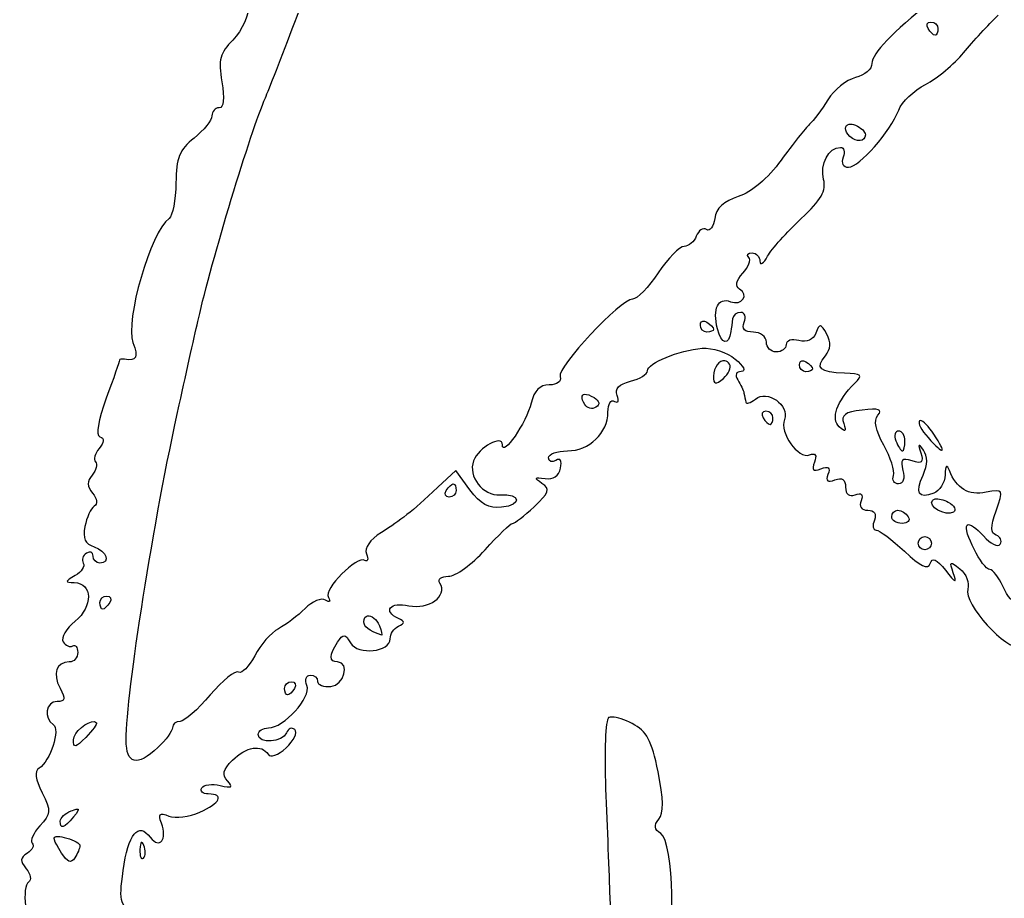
# Model space of a CAD drawing. Extents: x 1 to 209, y 3 to 284.
# Drawn here: x 99.26 to 121.76, y 194.49 to 214.58 of the extents above; entities that cross this region are included whole.
import ezdxf

# ---------------------------------------------------------------- set-up
doc = ezdxf.new("R2010")
doc.units = 0
doc.layers.add('Layer_1', color=7, linetype='CONTINUOUS')

msp = doc.modelspace()

# ---------------------------------------------------------------- linework, layer by layer
at = {"layer": 'Layer_1', "color": 7}
for points in [[(120.085005, 214.521659), (120.085005, 214.521659)], [(118.216937, 212.185607), (118.216937, 212.185607)], [(114.906888, 207.682178), (114.906888, 207.682178)], [(114.857279, 207.062063), (114.857279, 207.062063)], [(115.374318, 206.77543), (115.374318, 206.77543)], [(117.169627, 206.777083), (117.169627, 206.777083)], [(112.17341, 206.010342), (112.17341, 206.010342)], [(116.314141, 205.622286), (116.314141, 205.622286)], [(119.844123, 205.409519), (119.844123, 205.409519)], [(119.344722, 205.16974), (119.344722, 205.16974)], [(109.549077, 203.825877), (109.222757, 204.2674), (108.813755, 203.885409)], [(109.167634, 203.96313), (109.167634, 203.96313)], [(120.18312, 203.618068), (120.18312, 203.618068)], [(119.330941, 203.359547), (119.330941, 203.359547)], [(119.943341, 202.75652), (119.943341, 202.75652)], [(101.248326, 201.398876), (101.248326, 201.398876)], [(107.209717, 200.943019), (107.209717, 200.943019)], [(105.471736, 199.437652), (105.471736, 199.437652)], [(100.962796, 198.525941), (100.962796, 198.525941)], [(112.800144, 198.631224), (112.800144, 198.631224)], [(102.418004, 197.935592), (102.417451, 197.935592)], [(100.591826, 196.523927), (100.591826, 196.523927)], [(100.133215, 195.902708), (100.133215, 195.902708)], [(102.036011, 195.760494), (102.036011, 195.760494)]]:
    msp.add_lwpolyline(points, dxfattribs=at)
for points in [[(105.543945, 214.517248), (106.101391, 215.996857), (107.228112, 218.208269), (108.158909, 219.649614)], [(104.534118, 215.058542), (104.501098, 214.69419), (104.345272, 214.329192), (104.128976, 214.111003)], [(120.07784, 214.982474), (119.213588, 214.299618), (118.736731, 213.798544), (118.736731, 213.572464)], [(104.872014, 212.786983), (104.945505, 212.952901), (105.247866, 213.731349), (105.543945, 214.517248)], [(120.018858, 214.370625), (119.967587, 214.453584), (119.997155, 214.521659), (120.085005, 214.521659)], [(120.085005, 214.521659), (120.172861, 214.521659), (120.244856, 214.453584), (120.244856, 214.370625)], [(120.831901, 213.820512), (121.046421, 214.081454), (121.399921, 214.46638), (121.617382, 214.675448)], [(120.178158, 214.219591), (120.141579, 214.219591), (120.070129, 214.287666), (120.018858, 214.370625)], [(120.244856, 214.370625), (120.244856, 214.287666), (120.214746, 214.219591), (120.178158, 214.219591)], [(104.128976, 214.111003), (103.832982, 213.812347), (103.793169, 213.6617), (103.878174, 213.158503)], [(119.959879, 213.096767), (120.224976, 213.233854), (120.617384, 213.559569), (120.831901, 213.820512)], [(118.736731, 213.572464), (118.736731, 213.448828), (118.567705, 213.305103), (118.361353, 213.253313)], [(103.878174, 213.158503), (103.94444, 212.766384), (103.922424, 212.560435), (103.814784, 212.560435)], [(118.361353, 213.253313), (118.155006, 213.201522), (117.871186, 212.973566), (117.730764, 212.746744)], [(119.34803, 212.506965), (119.419266, 212.694327), (119.694782, 212.959678), (119.959879, 213.096767)], [(103.342392, 207.733992), (103.632883, 209.036995), (104.543592, 212.045362), (104.872014, 212.786983)], [(117.730764, 212.746744), (117.590339, 212.519925), (117.401278, 212.266362), (117.310738, 212.183403)], [(103.814784, 212.560435), (103.724558, 212.560435), (103.651073, 212.478015), (103.651073, 212.377431)], [(118.199848, 211.202791), (118.444518, 211.202791), (119.162113, 212.017964), (119.34803, 212.506965)], [(103.651073, 212.377431), (103.651073, 212.276849), (103.467428, 212.048574), (103.243174, 211.869761)], [(117.310738, 212.183403), (117.220198, 212.100444), (116.927238, 211.730732), (116.659203, 211.361541)], [(118.233472, 211.906692), (118.096061, 212.044104), (118.106314, 212.169052), (118.216937, 212.185607)], [(118.216937, 212.185607), (118.253812, 212.191138), (118.302222, 212.18447), (118.359702, 212.162456)], [(118.359702, 212.162456), (118.484139, 212.114704), (118.5857, 212.01495), (118.5857, 211.940869)], [(103.243174, 211.869761), (102.907442, 211.602045), (102.834587, 211.420471), (102.82866, 210.840643)], [(118.5857, 211.940869), (118.5857, 211.782729), (118.377623, 211.762539), (118.233472, 211.906692)], [(117.630442, 210.92553), (117.540964, 211.267696), (117.746261, 211.65534), (118.016844, 211.65534)], [(118.016844, 211.65534), (118.098508, 211.65534), (118.126332, 211.553776), (118.07858, 211.429342)], [(116.659203, 211.361541), (116.361252, 210.951156), (115.981373, 210.628762), (115.681895, 210.531963)], [(118.07858, 211.429342), (118.027258, 211.295599), (118.076887, 211.202791), (118.199848, 211.202791)], [(117.120018, 210.028701), (117.580847, 210.459827), (117.698306, 210.666021), (117.630442, 210.92553)], [(102.82866, 210.840643), (102.824794, 210.453366), (102.753547, 210.087928), (102.67046, 210.028701)], [(115.681895, 210.531963), (115.349085, 210.424388), (115.176306, 210.264103), (115.143359, 210.032009)], [(102.67046, 210.028701), (102.253167, 209.731261), (101.658773, 207.685083), (101.846394, 207.191597)], [(115.143359, 210.032009), (115.116689, 209.844119), (115.031359, 209.729379), (114.953742, 209.777348)], [(116.351623, 209.166602), (116.445126, 209.332521), (116.790769, 209.720672), (117.120018, 210.028701)], [(114.953742, 209.777348), (114.876128, 209.825318), (114.772, 209.758778), (114.72223, 209.629072)], [(114.72223, 209.629072), (114.67246, 209.499373), (114.546197, 209.393151), (114.441661, 209.393151)], [(114.441661, 209.393151), (114.337126, 209.393151), (114.07201, 209.121407), (113.852412, 208.78957)], [(115.785525, 208.779097), (115.915544, 208.922771), (115.976609, 209.085757), (115.921124, 209.141245)], [(115.921124, 209.141245), (115.865636, 209.196732), (115.899308, 209.242119), (115.996091, 209.242119)], [(115.996091, 209.242119), (116.092879, 209.242119), (116.174348, 209.157303), (116.176888, 209.053603)], [(116.176888, 209.053603), (116.179428, 208.949904), (116.258117, 209.000684), (116.351623, 209.166602)], [(113.852412, 208.78957), (113.632815, 208.457734), (113.36896, 208.186541), (113.265921, 208.186541)], [(115.712215, 208.41695), (115.602187, 208.484951), (115.626063, 208.602895), (115.785525, 208.779097)], [(115.503853, 208.127562), (115.758372, 208.029893), (115.937007, 208.278023), (115.712215, 208.41695)], [(113.265921, 208.186541), (112.989004, 208.186541), (111.537228, 206.631287), (111.610069, 206.412729)], [(115.205645, 207.507443), (115.089237, 207.971253), (115.217132, 208.237583), (115.503853, 208.127562)], [(102.904174, 205.77277), (103.080196, 206.560887), (103.27765, 207.443636), (103.342392, 207.733992)], [(115.550157, 207.733992), (115.539799, 207.651035), (115.523033, 207.520651), (115.512675, 207.444604)], [(115.735916, 207.884475), (115.644081, 207.884475), (115.560515, 207.816954), (115.550157, 207.733992)], [(115.815841, 207.658477), (115.863593, 207.782918), (115.827751, 207.884475), (115.735916, 207.884475)], [(114.814835, 207.59178), (114.814835, 207.65767), (114.8528, 207.691272), (114.906888, 207.682178)], [(114.965869, 207.431926), (114.882905, 207.431926), (114.814835, 207.503927), (114.814835, 207.59178)], [(114.906888, 207.682178), (114.924922, 207.679159), (114.945126, 207.67129), (114.965869, 207.658477)], [(114.965869, 207.658477), (115.048826, 207.607206), (115.11635, 207.535208), (115.11635, 207.498624)], [(115.11635, 207.498624), (115.11635, 207.462039), (115.048823, 207.431926), (114.965869, 207.431926)], [(115.512675, 207.444604), (115.467477, 207.113168), (115.295773, 207.148341), (115.205645, 207.507443)], [(116.026407, 207.431926), (115.824449, 207.431926), (115.756786, 207.504582), (115.815841, 207.658477)], [(117.702652, 207.386728), (117.564871, 207.632163), (117.540648, 207.634254), (117.454604, 207.41098)], [(116.32296, 207.205928), (116.32296, 207.33042), (116.189797, 207.431926), (116.026407, 207.431926)], [(117.067652, 207.240103), (116.90709, 207.282092), (116.775507, 207.240667), (116.775507, 207.14805)], [(117.454604, 207.41098), (117.394846, 207.255916), (117.250695, 207.192238), (117.067652, 207.240103)], [(117.671232, 206.89284), (117.800941, 207.049129), (117.810091, 207.195337), (117.702652, 207.386728)], [(101.846394, 207.191597), (101.975031, 206.853312), (101.931089, 206.7667), (101.652366, 206.810707)], [(113.608225, 206.547227), (113.608225, 206.726114), (114.319682, 207.019289), (114.857279, 207.062063)], [(114.857279, 207.062063), (115.088052, 207.080436), (115.427314, 206.969804), (115.61134, 206.816219)], [(116.549509, 206.97938), (116.425068, 206.97938), (116.32296, 207.081488), (116.32296, 207.205928)], [(116.775507, 207.14805), (116.775507, 207.055414), (116.673946, 206.97938), (116.549509, 206.97938)], [(101.652366, 206.810707), (101.590165, 206.820529), (101.539367, 206.810998), (101.539367, 206.78921)], [(115.61134, 206.816219), (115.807905, 206.652172), (115.864589, 206.535278), (115.748593, 206.532343)], [(118.105592, 206.494861), (117.539722, 206.510948), (117.434577, 206.607685), (117.671232, 206.89284)], [(101.539367, 206.78921), (101.539367, 206.76731), (101.403063, 206.377124), (101.236749, 205.922148)], [(115.374318, 206.77543), (115.254927, 206.791686), (115.11635, 206.635501), (115.11635, 206.424306)], [(115.341245, 206.374697), (115.464779, 206.477217), (115.527554, 206.622795), (115.481255, 206.697708)], [(115.481255, 206.697708), (115.451506, 206.745841), (115.414115, 206.770016), (115.374318, 206.77543)], [(117.077575, 206.686685), (117.077575, 206.752572), (117.115539, 206.786177), (117.169627, 206.777083)], [(117.228056, 206.527382), (117.145096, 206.527382), (117.077575, 206.598829), (117.077575, 206.686685)], [(117.169627, 206.777083), (117.187661, 206.774064), (117.207315, 206.766195), (117.228056, 206.753382)], [(117.228056, 206.753382), (117.311015, 206.702111), (117.37909, 206.630113), (117.37909, 206.593529)], [(117.37909, 206.593529), (117.37909, 206.556947), (117.311015, 206.527382), (117.228056, 206.527382)], [(111.610069, 206.412729), (111.64642, 206.303718), (111.541995, 206.225316), (111.360921, 206.225316)], [(113.217412, 206.310756), (113.432353, 206.364703), (113.608225, 206.471208), (113.608225, 206.547227)], [(115.11635, 206.424306), (115.11635, 206.232567), (115.158633, 206.223143), (115.341245, 206.374697)], [(115.748593, 206.532343), (115.627723, 206.529267), (115.597582, 206.453739), (115.670872, 206.338315)], [(118.346471, 206.266659), (118.53311, 206.453298), (118.500844, 206.483629), (118.105592, 206.494861)], [(111.360921, 206.225316), (111.146376, 206.225316), (111.018433, 206.096634), (110.948611, 205.810802)], [(112.913693, 205.984987), (112.853806, 206.140991), (112.949753, 206.243573), (113.217412, 206.310756)], [(115.670872, 206.338315), (115.736717, 206.234616), (115.800327, 206.099019), (115.811983, 206.0368)], [(117.990386, 205.266754), (117.788713, 205.45262), (117.930526, 205.850711), (118.346471, 206.266659)], [(101.236749, 205.922148), (101.046277, 205.400962), (100.992903, 205.075001), (101.09233, 205.041857)], [(112.170656, 205.780486), (112.084067, 205.920584), (112.094143, 206.003916), (112.17341, 206.010342)], [(112.17341, 206.010342), (112.220931, 206.014208), (112.293202, 205.990361), (112.383976, 205.934275)], [(112.383976, 205.934275), (112.513658, 205.854129), (112.52942, 205.776419), (112.428074, 205.713789)], [(112.851957, 205.849388), (112.936539, 205.797095), (112.96328, 205.855738), (112.913693, 205.984987)], [(115.811983, 206.0368), (115.823611, 205.974579), (115.841314, 205.881731), (115.851672, 205.830095)], [(116.071605, 205.902855), (116.339671, 206.125328), (116.860594, 205.758594), (116.736371, 205.434874)], [(101.692052, 198.110327), (101.692052, 199.175958), (102.325929, 203.183627), (102.904174, 205.77277)], [(110.948611, 205.810802), (110.839024, 205.361939), (110.28991, 204.563321), (110.28991, 204.852791)], [(112.428074, 205.713789), (112.341996, 205.660584), (112.226169, 205.690646), (112.170656, 205.780486)], [(112.70313, 205.605201), (112.70313, 205.790223), (112.769972, 205.900072), (112.851957, 205.849388)], [(115.851672, 205.830095), (115.862029, 205.778457), (115.961101, 205.811158), (116.071605, 205.902855)], [(118.873984, 205.530784), (118.985978, 205.665735), (118.895828, 205.695591), (118.51349, 205.650952)], [(111.774882, 204.717191), (112.275911, 204.717191), (112.70313, 205.125939), (112.70313, 205.605201)], [(116.314141, 205.622286), (116.226288, 205.622286), (116.196722, 205.554214), (116.247994, 205.471255)], [(116.247994, 205.471255), (116.299268, 205.388296), (116.370715, 205.320221), (116.407297, 205.320221)], [(116.473992, 205.471255), (116.473992, 205.554214), (116.401997, 205.622286), (116.314141, 205.622286)], [(116.407297, 205.320221), (116.443881, 205.320221), (116.473992, 205.388296), (116.473992, 205.471255)], [(118.51349, 205.650952), (118.117603, 205.604732), (118.023146, 205.535898), (118.090707, 205.342822)], [(119.00793, 204.845625), (118.81489, 205.190224), (118.772127, 205.408052), (118.873984, 205.530784)], [(116.736371, 205.434874), (116.620143, 205.131993), (117.05104, 204.524168), (117.311289, 204.624035)], [(118.090707, 205.342822), (118.157772, 205.151176), (118.134497, 205.13394), (117.990386, 205.266754)], [(119.823176, 205.40125), (119.779615, 205.357692), (119.867144, 205.186236), (120.017757, 205.01981)], [(119.844123, 205.409519), (119.835628, 205.409482), (119.828623, 205.406697), (119.823176, 205.40125)], [(120.152253, 205.098632), (120.031863, 205.282372), (119.903556, 205.409767), (119.844123, 205.409519)], [(101.09233, 205.041857), (101.197063, 205.006923), (101.189996, 204.916886), (101.071384, 204.773966)], [(110.28991, 204.852791), (110.28991, 205.098138), (109.750671, 204.80034), (109.631206, 204.488989)], [(119.344722, 205.16974), (119.264359, 205.16974), (119.237441, 205.067627), (119.28519, 204.943189)], [(119.490795, 204.943189), (119.490795, 205.067627), (119.425079, 205.16974), (119.344722, 205.16974)], [(120.017757, 205.01981), (120.393166, 204.604988), (120.452868, 204.639837), (120.152253, 205.098632)], [(119.227312, 204.151646), (119.262226, 204.255346), (119.163623, 204.567687), (119.00793, 204.845625)], [(119.28519, 204.943189), (119.332945, 204.818749), (119.398658, 204.717191), (119.431263, 204.717191)], [(119.431263, 204.717191), (119.463871, 204.717191), (119.490795, 204.818749), (119.490795, 204.943189)], [(119.914678, 204.730972), (119.796851, 204.89671), (119.783169, 204.883491), (119.852392, 204.669786)], [(101.071384, 204.773966), (100.973114, 204.655591), (100.935573, 204.516215), (100.988151, 204.463632)], [(111.345486, 204.557341), (111.345486, 204.645196), (111.538859, 204.717191), (111.774882, 204.717191)], [(111.618339, 204.320316), (111.654294, 204.496065), (111.613936, 204.563727), (111.510851, 204.500013)], [(117.311289, 204.624035), (117.448931, 204.676853), (117.484138, 204.622907), (117.42043, 204.457019)], [(119.652852, 204.487335), (119.41963, 204.561362), (119.380443, 204.519842), (119.445594, 204.270707)], [(119.852392, 204.669786), (119.922552, 204.453184), (119.880843, 204.414974), (119.652852, 204.487335)], [(119.904758, 204.164874), (120.013132, 204.402731), (120.016163, 204.588247), (119.914678, 204.730972)], [(100.988151, 204.463632), (101.040729, 204.411051), (101.00833, 204.276755), (100.915941, 204.165424)], [(109.631206, 204.488989), (109.495344, 204.134936), (109.845334, 203.6843), (110.234236, 203.712325)], [(111.510851, 204.500013), (111.419919, 204.443811), (111.345486, 204.469485), (111.345486, 204.557341)], [(117.42043, 204.457019), (117.350975, 204.276016), (117.39046, 204.23653), (117.571464, 204.305985)], [(117.571464, 204.305985), (117.744392, 204.372344), (117.791588, 204.335393), (117.731867, 204.179758)], [(120.507235, 204.2674), (120.446927, 204.421047), (120.415648, 204.389785), (120.407464, 204.167631)], [(100.915941, 204.165424), (100.792215, 204.016188), (100.794558, 203.907267), (100.924761, 203.75036)], [(111.195005, 203.97305), (111.008372, 204.099571), (111.020081, 204.118491), (111.264457, 204.082191)], [(111.264457, 204.082191), (111.454506, 204.053961), (111.581339, 204.139499), (111.618339, 204.320316)], [(117.731867, 204.179758), (117.672321, 204.024578), (117.718857, 203.987277), (117.890064, 204.052978)], [(117.890064, 204.052978), (118.055314, 204.116388), (118.133151, 204.063392), (118.133151, 203.887613)], [(119.344722, 203.96313), (119.245182, 203.96313), (119.192398, 204.047949), (119.227312, 204.151646)], [(119.445594, 204.270707), (119.493609, 204.087088), (119.452678, 203.96313), (119.344722, 203.96313)], [(120.147842, 203.749257), (119.798267, 203.615111), (119.717397, 203.753659), (119.904758, 204.164874)], [(120.407464, 204.167631), (120.400919, 203.989845), (120.284155, 203.801566), (120.147842, 203.749257)], [(121.34784, 203.769653), (120.943218, 203.692307), (120.669279, 203.854568), (120.507235, 204.2674)], [(108.813755, 203.885409), (108.19075, 203.304051), (107.988902, 203.142109), (107.525013, 202.850777)], [(109.007783, 203.812096), (109.059063, 203.895055), (109.131058, 203.96313), (109.167634, 203.96313)], [(109.167634, 203.96313), (109.204238, 203.96313), (109.233781, 203.895055), (109.233781, 203.812096)], [(111.012551, 203.438925), (111.359233, 203.762371), (111.38717, 203.842808), (111.195005, 203.97305)], [(118.133151, 203.887613), (118.133151, 203.723823), (118.213502, 203.659741), (118.351983, 203.712878)], [(100.924761, 203.75036), (101.028054, 203.625903), (101.043071, 203.501152), (100.961142, 203.450499)], [(109.073927, 203.661062), (108.985959, 203.661062), (108.956531, 203.729137), (109.007783, 203.812096)], [(109.233781, 203.812096), (109.233781, 203.729137), (109.161783, 203.661062), (109.073927, 203.661062)], [(110.271168, 203.426245), (109.980479, 203.395254), (109.788937, 203.501426), (109.549077, 203.825877)], [(110.234236, 203.712325), (110.716131, 203.747044), (110.750917, 203.477398), (110.271168, 203.426245)], [(118.351983, 203.712878), (118.498053, 203.768939), (118.542539, 203.724477), (118.486479, 203.578382)], [(121.575491, 203.347423), (121.746716, 203.838602), (121.743306, 203.845252), (121.34784, 203.769653)], [(100.961142, 203.450499), (100.884039, 203.40286), (100.789015, 203.194825), (100.749475, 202.98803)], [(110.52197, 203.058035), (110.567295, 203.058035), (110.788044, 203.229454), (111.012551, 203.438925)], [(118.486479, 203.578382), (118.435106, 203.444505), (118.494691, 203.359547), (118.64027, 203.359547)], [(120.596533, 203.3149), (120.42171, 203.206851), (119.991965, 203.458884), (120.124691, 203.59161)], [(120.124691, 203.59161), (120.138097, 203.605016), (120.158425, 203.61375), (120.18312, 203.618068)], [(120.18312, 203.618068), (120.257206, 203.631107), (120.373137, 203.604606), (120.479123, 203.545309)], [(120.479123, 203.545309), (120.620434, 203.466224), (120.673368, 203.362386), (120.596533, 203.3149)], [(118.64027, 203.359547), (118.789696, 203.359547), (118.845835, 203.275668), (118.791301, 203.133549)], [(119.18928, 203.208516), (119.18928, 203.291475), (119.252876, 203.35955), (119.330941, 203.359547)], [(119.330941, 203.359547), (119.409004, 203.359547), (119.515041, 203.291475), (119.566312, 203.208516)], [(121.578246, 202.789591), (121.44373, 202.834413), (121.443202, 202.967747), (121.575491, 203.347423)], [(100.749475, 202.98803), (100.69718, 202.714525), (100.753539, 202.588025), (100.957284, 202.523354)], [(109.894686, 202.454452), (110.194491, 202.786289), (110.476673, 203.058035), (110.52197, 203.058035)], [(118.791301, 203.133549), (118.743549, 203.009112), (118.76265, 202.907015), (118.833745, 202.906451)], [(119.424097, 203.058035), (119.294763, 203.058035), (119.18928, 203.125557), (119.18928, 203.208516)], [(119.566312, 203.208516), (119.617583, 203.125557), (119.553442, 203.058035), (119.424097, 203.058035)], [(121.431073, 202.001906), (121.266814, 202.001906), (120.803055, 202.911782), (120.911826, 203.02055)], [(120.911826, 203.02055), (120.958898, 203.067622), (121.127097, 202.95639), (121.286103, 202.773056)], [(107.525013, 202.850777), (107.258652, 202.683492), (107.130415, 202.49934), (107.183812, 202.360195)], [(118.833745, 202.906451), (118.904839, 202.906168), (119.19541, 202.687861), (119.479771, 202.421381)], [(121.286103, 202.773056), (121.445107, 202.589727), (121.615903, 202.5051), (121.66534, 202.58509)], [(121.66534, 202.58509), (121.714776, 202.66508), (121.675471, 202.757181), (121.578246, 202.789591)], [(119.79231, 202.605486), (119.79231, 202.688445), (119.860382, 202.75652), (119.943341, 202.75652)], [(119.943341, 202.454452), (119.860382, 202.454452), (119.79231, 202.522527), (119.79231, 202.605486)], [(119.943341, 202.75652), (120.0263, 202.75652), (120.093825, 202.688445), (120.093825, 202.605486)], [(120.093825, 202.605486), (120.093825, 202.522527), (120.0263, 202.454452), (119.943341, 202.454452)], [(100.782549, 202.377834), (100.698165, 202.325728), (100.665777, 202.223964), (100.71034, 202.151836)], [(100.935784, 202.312791), (100.935784, 202.400646), (100.866877, 202.429941), (100.782549, 202.377834)], [(101.086818, 202.152937), (101.003873, 202.152937), (100.935784, 202.224938), (100.935784, 202.312791)], [(100.957284, 202.523354), (101.250456, 202.430305), (101.347507, 202.152937), (101.086818, 202.152937)], [(107.147981, 202.212469), (106.961234, 202.32789), (106.197123, 201.553675), (106.312891, 201.366353)], [(107.183812, 202.360195), (107.230858, 202.237635), (107.214896, 202.171121), (107.147981, 202.212469)], [(109.056842, 201.851425), (109.218019, 201.851422), (109.594884, 202.122615), (109.894686, 202.454452)], [(119.479771, 202.421381), (119.847792, 202.076509), (120.016823, 201.995793), (120.065713, 202.142464)], [(100.71034, 202.151836), (100.754931, 202.079709), (100.670981, 201.950739), (100.524028, 201.865203)], [(120.065713, 202.142464), (120.115158, 202.2908), (120.213795, 202.247546), (120.417937, 201.987022)], [(120.59598, 201.926389), (120.501732, 202.195522), (120.518036, 202.205648), (120.748117, 202.018441)], [(100.524028, 201.865203), (100.290884, 201.72937), (100.288474, 201.708807), (100.503632, 201.704799)], [(120.417937, 201.987022), (120.652512, 201.687668), (120.683367, 201.676851), (120.59598, 201.926389)], [(120.748117, 202.018441), (120.889962, 201.903029), (120.970393, 201.695811), (120.92671, 201.558176)], [(121.725972, 201.624874), (121.631476, 201.832273), (121.498586, 202.001906), (121.431073, 202.001906)], [(100.503632, 201.704799), (100.925328, 201.696954), (100.93787, 201.155299), (100.524028, 200.822305)], [(108.153951, 201.17784), (108.608808, 201.077933), (109.045141, 201.396105), (108.86116, 201.693776)], [(108.86116, 201.693776), (108.806324, 201.782506), (108.891711, 201.851422), (109.056842, 201.851425)], [(122.050088, 201.637551), (122.245902, 201.122527), (121.95996, 201.11132), (121.725972, 201.624874)], [(120.92671, 201.558176), (120.821755, 201.227485), (121.820155, 200.127671), (122.120643, 200.242978)], [(101.089023, 201.247842), (101.089023, 201.330801), (101.16047, 201.398876), (101.248326, 201.398876)], [(101.15517, 201.096811), (101.118594, 201.096811), (101.089023, 201.164883), (101.089023, 201.247842)], [(101.31502, 201.247842), (101.263741, 201.164883), (101.191746, 201.096811), (101.15517, 201.096811)], [(101.248326, 201.398876), (101.336294, 201.398876), (101.366272, 201.330801), (101.31502, 201.247842)], [(106.246193, 201.30572), (106.153427, 201.363042), (105.944193, 201.276564), (105.78152, 201.113897)], [(106.312891, 201.366353), (106.372863, 201.269297), (106.345366, 201.244416), (106.246193, 201.30572)], [(107.914172, 200.88349), (107.548045, 201.054353), (107.725283, 201.271989), (108.153951, 201.17784)], [(105.78152, 201.113897), (105.618847, 200.951232), (105.345416, 200.743127), (105.174079, 200.651427)], [(100.524028, 200.822305), (100.317131, 200.655827), (100.194152, 200.444578), (100.250625, 200.35322)], [(107.122076, 200.807973), (107.122076, 200.891652), (107.158742, 200.934694), (107.209717, 200.943019)], [(107.532178, 200.505355), (107.22783, 200.615263), (107.122076, 200.69349), (107.122076, 200.807973)], [(107.209717, 200.943019), (107.29468, 200.956905), (107.419038, 200.87385), (107.478158, 200.719779)], [(107.914172, 200.707652), (108.06502, 200.778041), (108.06502, 200.813101), (107.914172, 200.88349)], [(105.174079, 200.651427), (105.002742, 200.559728), (104.757212, 200.280994), (104.628377, 200.031862)], [(106.524007, 200.342747), (106.657188, 200.541956), (106.692429, 200.539749), (106.819457, 200.325108)], [(107.478158, 200.719779), (107.525797, 200.595339), (107.550241, 200.498807), (107.532178, 200.505355)], [(107.725656, 200.423225), (107.725656, 200.531082), (107.810483, 200.659259), (107.914172, 200.707652)], [(100.250625, 200.35322), (100.307069, 200.261856), (100.40552, 200.219227), (100.468907, 200.25841)], [(100.468907, 200.25841), (100.532322, 200.297594), (100.58411, 200.230922), (100.58411, 200.110134)], [(106.519046, 199.890201), (106.328405, 199.890201), (106.330087, 200.052758), (106.524007, 200.342747)], [(106.819457, 200.325108), (106.989553, 200.037696), (107.725656, 200.117426), (107.725656, 200.423225)], [(100.58411, 200.110134), (100.58411, 199.989345), (100.497428, 199.890201), (100.391736, 199.890201)], [(100.391736, 199.890201), (100.093766, 199.890201), (100.000463, 199.625527), (100.180069, 199.289925)], [(104.628377, 200.031862), (104.499543, 199.78273), (104.334843, 199.615562), (104.262369, 199.660342)], [(106.368012, 199.328511), (106.671203, 199.351343), (106.816113, 199.890201), (106.519046, 199.890201)], [(104.262369, 199.660342), (104.189894, 199.705125), (103.898127, 199.46967), (103.613591, 199.13724)], [(105.312436, 199.287171), (105.312436, 199.370133), (105.38388, 199.437652), (105.471736, 199.437652)], [(105.471736, 199.437652), (105.559677, 199.437652), (105.589713, 199.370133), (105.538434, 199.287171)], [(105.82231, 199.353868), (105.77278, 199.482915), (105.807631, 199.588686), (105.899481, 199.588686)], [(105.899481, 199.588686), (105.991313, 199.588686), (106.066497, 199.524825), (106.066497, 199.447022)], [(106.066497, 199.447022), (106.066497, 199.369218), (106.202093, 199.316008), (106.368012, 199.328511)], [(100.180069, 199.289925), (100.310823, 199.04562), (100.297307, 198.985103), (100.111718, 198.985103)], [(104.942019, 198.382076), (105.294035, 198.382076), (105.927042, 199.0809), (105.82231, 199.353868)], [(105.37858, 199.136137), (105.342004, 199.136137), (105.312436, 199.204212), (105.312436, 199.287171)], [(105.538434, 199.287171), (105.487182, 199.204212), (105.415156, 199.136137), (105.37858, 199.136137)], [(100.111718, 198.985103), (99.857266, 198.985106), (99.794263, 198.603617), (100.025177, 198.460898)], [(103.613591, 199.13724), (103.329026, 198.804816), (103.017543, 198.533107), (102.921813, 198.533107)], [(100.485442, 198.113081), (100.485442, 198.288539), (100.811564, 198.54756), (100.962796, 198.525941)], [(101.015713, 198.498933), (101.034621, 198.476242), (100.922887, 198.326797), (100.767665, 198.167101)], [(100.962796, 198.525941), (100.984386, 198.522865), (101.002708, 198.51454), (101.015713, 198.498933)], [(102.921813, 198.533107), (102.826083, 198.533107), (102.748182, 198.467866), (102.748182, 198.388138)], [(112.717461, 198.617443), (112.646285, 198.573507), (112.616262, 197.840711), (112.650214, 196.989154)], [(112.800144, 198.631224), (112.76385, 198.632635), (112.735233, 198.628394), (112.717461, 198.617443)], [(113.257101, 198.481844), (113.08781, 198.570552), (112.909017, 198.627112), (112.800144, 198.631224)], [(100.025177, 198.460898), (100.193241, 198.357034), (99.95279, 197.615253), (99.700512, 197.459342)], [(102.748182, 198.388138), (102.748182, 198.30841), (102.599586, 198.104742), (102.418004, 197.935592)], [(104.708853, 198.231042), (104.708853, 198.314001), (104.813806, 198.382076), (104.942019, 198.382076)], [(105.354326, 198.269077), (105.27457, 198.045799), (104.708853, 198.012421), (104.708853, 198.231042)], [(105.34661, 197.929527), (105.522801, 198.093726), (105.612032, 198.279841), (105.544496, 198.342937)], [(105.544496, 198.342937), (105.47696, 198.406034), (105.391354, 198.372776), (105.354326, 198.269077)], [(113.846901, 197.381618), (113.701584, 198.098615), (113.589503, 198.307676), (113.257101, 198.481844)], [(100.767665, 198.167101), (100.534267, 197.92697), (100.485442, 197.917481), (100.485442, 198.113081)], [(102.417451, 197.935592), (101.936375, 197.4874), (101.692052, 197.546238), (101.692052, 198.110327)], [(104.120707, 197.642896), (104.433184, 197.955367), (104.788956, 198.015359), (104.9343, 197.780147)], [(104.9343, 197.780147), (104.988177, 197.692988), (105.159525, 197.755255), (105.34661, 197.929527)], [(104.007708, 197.169951), (103.875572, 197.311993), (103.90238, 197.424552), (104.120707, 197.642896)], [(99.700512, 197.459342), (99.59101, 197.391651), (99.612413, 197.213447), (99.768313, 196.900959)], [(113.86454, 196.296276), (113.979884, 196.439091), (113.974973, 196.749637), (113.846901, 197.381618)], [(103.841793, 197.065221), (104.106094, 197.001512), (104.142836, 197.024705), (104.007708, 197.169951)], [(103.56894, 196.873398), (103.439711, 196.873398), (103.371427, 196.934928), (103.417909, 197.0101)], [(103.417909, 197.0101), (103.464363, 197.085262), (103.655244, 197.110199), (103.841793, 197.065221)], [(112.650214, 196.989154), (112.684165, 196.137593), (112.726676, 195.021904), (112.74502, 194.51034)], [(99.768313, 196.900959), (99.978568, 196.479525), (99.974781, 196.417702), (99.721458, 196.145795)], [(103.372158, 196.454475), (103.842566, 196.662693), (103.941784, 196.873398), (103.56894, 196.873398)], [(100.183927, 196.254383), (100.183927, 196.328466), (100.295247, 196.431435), (100.431425, 196.483688)], [(100.431425, 196.483688), (100.483176, 196.503557), (100.522442, 196.517275), (100.549936, 196.523377)], [(100.591826, 196.523927), (100.614082, 196.511275), (100.577862, 196.45723), (100.4882, 196.349192)], [(100.549936, 196.523377), (100.570555, 196.527955), (100.584409, 196.528147), (100.591826, 196.523927)], [(100.4882, 196.349192), (100.271001, 196.087457), (100.183927, 196.060414), (100.183927, 196.254383)], [(101.623151, 195.119982), (101.737705, 195.961495), (101.969937, 196.246243), (102.243269, 195.881211)], [(102.496276, 196.207531), (102.415193, 196.418896), (102.449898, 196.451854), (102.667153, 196.368485)], [(102.667153, 196.368485), (102.817577, 196.310768), (103.134866, 196.349435), (103.372158, 196.454475)], [(113.908637, 195.969406), (113.75889, 196.061966), (113.746712, 196.150545), (113.86454, 196.296276)], [(99.721458, 196.145795), (99.569877, 195.982964), (99.490784, 195.804842), (99.54562, 195.75002)], [(102.243269, 195.881211), (102.455811, 195.597375), (102.639532, 195.834286), (102.496276, 196.207531)], [(100.216451, 195.520165), (100.031347, 195.81658), (99.992615, 195.912259), (100.133215, 195.902708)], [(100.133215, 195.902708), (100.180084, 195.899519), (100.246445, 195.884364), (100.334408, 195.861368)], [(100.334408, 195.861368), (100.500327, 195.81798), (100.636541, 195.739725), (100.633719, 195.687184)], [(113.974784, 193.093714), (114.261437, 193.413757), (114.206889, 195.785084), (113.908637, 195.969406)], [(99.54562, 195.75002), (99.600427, 195.695196), (99.549317, 195.591742), (99.432621, 195.519614)], [(100.633719, 195.687184), (100.632308, 195.63464), (100.579569, 195.509209), (100.515759, 195.408819)], [(102.005694, 195.603951), (101.999147, 195.444947), (102.034947, 195.355942), (102.085069, 195.406062)], [(102.036011, 195.760494), (102.020178, 195.744633), (102.009369, 195.691809), (102.005694, 195.603951)], [(102.096646, 195.695453), (102.072573, 195.755611), (102.051852, 195.776355), (102.036011, 195.760494)], [(102.085069, 195.406062), (102.135164, 195.456182), (102.140227, 195.586569), (102.096646, 195.695453)], [(99.432621, 195.519614), (99.262808, 195.414622), (99.257677, 195.343683), (99.406716, 195.164079)], [(100.515759, 195.408819), (100.431995, 195.27701), (100.348869, 195.308139), (100.216451, 195.520165)], [(99.406716, 195.164079), (99.509106, 195.040706), (99.533335, 194.902823), (99.460183, 194.857603)], [(102.020026, 193.998259), (101.531301, 194.337637), (101.520619, 194.366827), (101.623151, 195.119982)], [(99.460183, 194.857603), (99.386974, 194.812394), (99.357121, 194.569095), (99.394035, 194.317412)], [(112.74502, 194.51034), (112.763393, 193.998775), (112.829416, 193.529679), (112.891646, 193.467438)]]:
    msp.add_open_spline(points, degree=3, dxfattribs=at)

doc.saveas('drawing.dxf')
